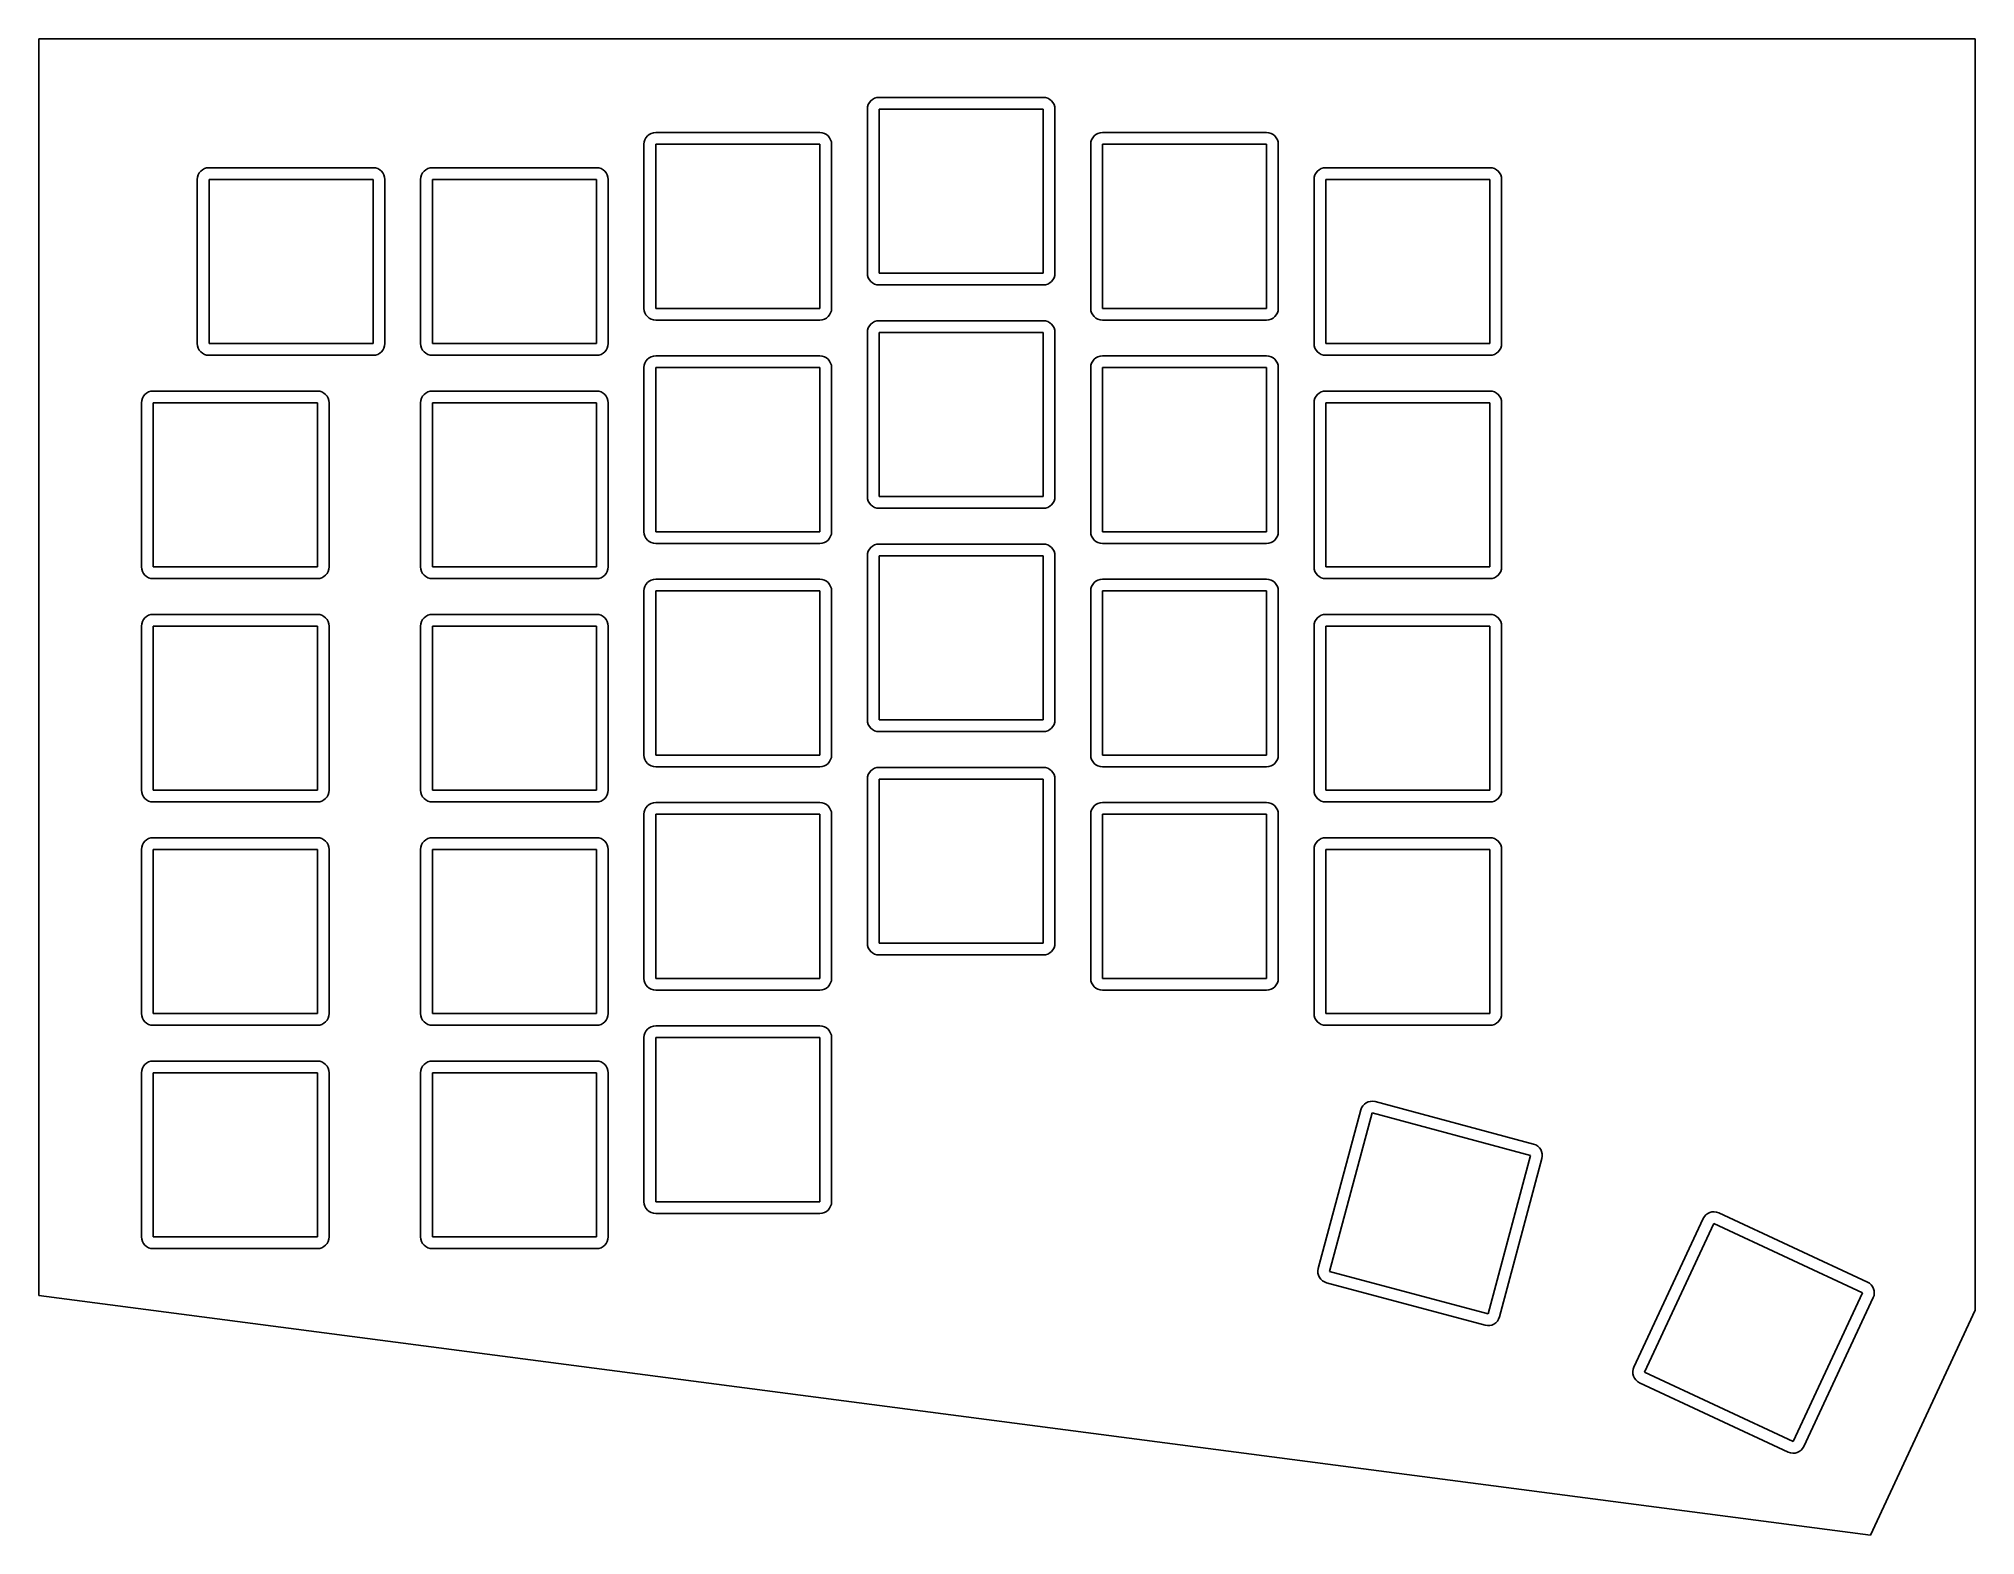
# Model space of a CAD drawing. Header units: millimetres. Extents: x -22 to 144, y -32 to 95.
import ezdxf

# ---------------------------------------------------------------- set-up
doc = ezdxf.new("R2010")
doc.units = ezdxf.units.MM

msp = doc.modelspace()

# ---------------------------------------------------------------- linework, layer by layer
for p, q in [((-21.52, -12), (-21.52, 95.2)), ((-21.52, 95.2), (143.65, 95.2)), ((143.65, 95.2), (143.65, -13.25)), ((49.15, 89.2), (49.15, 75.2)), ((64.15, 90.2), (50.15, 90.2)), ((64.15, 89.2), (50.15, 89.2)), ((50.15, 89.2), (50.15, 75.2)), ((64.15, 75.2), (64.15, 89.2)), ((65.15, 75.2), (65.15, 89.2)), ((30.1, 86.2), (30.1, 72.2)), ((45.1, 87.2), (31.1, 87.2)), ((45.1, 86.2), (31.1, 86.2)), ((31.1, 86.2), (31.1, 72.2)), ((45.1, 72.2), (45.1, 86.2)), ((46.1, 72.2), (46.1, 86.2)), ((68.2, 86.2), (68.2, 72.2)), ((83.2, 87.2), (69.2, 87.2)), ((83.2, 86.2), (69.2, 86.2)), ((69.2, 86.2), (69.2, 72.2)), ((83.2, 72.2), (83.2, 86.2)), ((84.2, 72.2), (84.2, 86.2)), ((-8, 83.2), (-8, 69.2)), ((7, 84.2), (-7, 84.2)), ((7, 83.2), (-7, 83.2)), ((-7, 83.2), (-7, 69.2)), ((7, 69.2), (7, 83.2)), ((8, 69.2), (8, 83.2)), ((11.05, 83.2), (11.05, 69.2)), ((26.05, 84.2), (12.05, 84.2)), ((26.05, 83.2), (12.05, 83.2)), ((12.05, 83.2), (12.05, 69.2)), ((26.05, 69.2), (26.05, 83.2)), ((27.05, 69.2), (27.05, 83.2)), ((87.25, 83.2), (87.25, 69.2)), ((102.25, 84.2), (88.25, 84.2)), ((102.25, 83.2), (88.25, 83.2)), ((88.25, 83.2), (88.25, 69.2)), ((102.25, 69.2), (102.25, 83.2)), ((103.25, 69.2), (103.25, 83.2)), ((50.15, 75.2), (64.15, 75.2)), ((50.15, 74.2), (64.15, 74.2)), ((31.1, 72.2), (45.1, 72.2)), ((31.1, 71.2), (45.1, 71.2)), ((64.15, 71.15), (50.15, 71.15)), ((69.2, 72.2), (83.2, 72.2)), ((69.2, 71.2), (83.2, 71.2)), ((49.15, 70.15), (49.15, 56.15)), ((64.15, 70.15), (50.15, 70.15)), ((50.15, 70.15), (50.15, 56.15)), ((64.15, 56.15), (64.15, 70.15)), ((65.15, 56.15), (65.15, 70.15)), ((-7, 69.2), (7, 69.2)), ((-7, 68.2), (7, 68.2)), ((12.05, 69.2), (26.05, 69.2)), ((12.05, 68.2), (26.05, 68.2)), ((45.1, 68.15), (31.1, 68.15)), ((83.2, 68.15), (69.2, 68.15)), ((88.25, 69.2), (102.25, 69.2)), ((88.25, 68.2), (102.25, 68.2)), ((30.1, 67.15), (30.1, 53.15)), ((45.1, 67.15), (31.1, 67.15)), ((31.1, 67.15), (31.1, 53.15)), ((45.1, 53.15), (45.1, 67.15)), ((46.1, 53.15), (46.1, 67.15)), ((68.2, 67.15), (68.2, 53.15)), ((83.2, 67.15), (69.2, 67.15)), ((69.2, 67.15), (69.2, 53.15)), ((83.2, 53.15), (83.2, 67.15)), ((84.2, 53.15), (84.2, 67.15)), ((2.24, 65.15), (-11.76, 65.15)), ((26.05, 65.15), (12.05, 65.15)), ((102.25, 65.15), (88.25, 65.15)), ((-12.76, 64.15), (-12.76, 50.15)), ((2.24, 64.15), (-11.76, 64.15)), ((-11.76, 64.15), (-11.76, 50.15)), ((2.24, 50.15), (2.24, 64.15)), ((3.24, 50.15), (3.24, 64.15)), ((11.05, 64.15), (11.05, 50.15)), ((26.05, 64.15), (12.05, 64.15)), ((12.05, 64.15), (12.05, 50.15)), ((26.05, 50.15), (26.05, 64.15)), ((27.05, 50.15), (27.05, 64.15)), ((87.25, 64.15), (87.25, 50.15)), ((102.25, 64.15), (88.25, 64.15)), ((88.25, 64.15), (88.25, 50.15)), ((102.25, 50.15), (102.25, 64.15)), ((103.25, 50.15), (103.25, 64.15)), ((50.15, 56.15), (64.15, 56.15)), ((50.15, 55.15), (64.15, 55.15)), ((31.1, 53.15), (45.1, 53.15)), ((69.2, 53.15), (83.2, 53.15)), ((31.1, 52.15), (45.1, 52.15)), ((64.15, 52.1), (50.15, 52.1)), ((69.2, 52.15), (83.2, 52.15)), ((-11.76, 50.15), (2.24, 50.15)), ((12.05, 50.15), (26.05, 50.15)), ((49.15, 51.1), (49.15, 37.1)), ((64.15, 51.1), (50.15, 51.1)), ((50.15, 51.1), (50.15, 37.1)), ((64.15, 37.1), (64.15, 51.1)), ((65.15, 37.1), (65.15, 51.1)), ((88.25, 50.15), (102.25, 50.15)), ((-11.76, 49.15), (2.24, 49.15)), ((12.05, 49.15), (26.05, 49.15)), ((30.1, 48.1), (30.1, 34.1)), ((45.1, 49.1), (31.1, 49.1)), ((45.1, 48.1), (31.1, 48.1)), ((31.1, 48.1), (31.1, 34.1)), ((45.1, 34.1), (45.1, 48.1)), ((46.1, 34.1), (46.1, 48.1)), ((68.2, 48.1), (68.2, 34.1)), ((83.2, 49.1), (69.2, 49.1)), ((83.2, 48.1), (69.2, 48.1)), ((69.2, 48.1), (69.2, 34.1)), ((83.2, 34.1), (83.2, 48.1)), ((84.2, 34.1), (84.2, 48.1)), ((88.25, 49.15), (102.25, 49.15)), ((-12.76, 45.1), (-12.76, 31.1)), ((2.24, 46.1), (-11.76, 46.1)), ((2.24, 45.1), (-11.76, 45.1)), ((-11.76, 45.1), (-11.76, 31.1)), ((2.24, 31.1), (2.24, 45.1)), ((3.24, 31.1), (3.24, 45.1)), ((11.05, 45.1), (11.05, 31.1)), ((26.05, 46.1), (12.05, 46.1)), ((26.05, 45.1), (12.05, 45.1)), ((12.05, 45.1), (12.05, 31.1)), ((26.05, 31.1), (26.05, 45.1)), ((27.05, 31.1), (27.05, 45.1)), ((87.25, 45.1), (87.25, 31.1)), ((102.25, 46.1), (88.25, 46.1)), ((102.25, 45.1), (88.25, 45.1)), ((88.25, 45.1), (88.25, 31.1)), ((102.25, 31.1), (102.25, 45.1)), ((103.25, 31.1), (103.25, 45.1)), ((50.15, 37.1), (64.15, 37.1)), ((50.15, 36.1), (64.15, 36.1)), ((31.1, 34.1), (45.1, 34.1)), ((31.1, 33.1), (45.1, 33.1)), ((64.15, 33.05), (50.15, 33.05)), ((69.2, 34.1), (83.2, 34.1)), ((69.2, 33.1), (83.2, 33.1)), ((49.15, 32.05), (49.15, 18.05)), ((64.15, 32.05), (50.15, 32.05)), ((50.15, 32.05), (50.15, 18.05)), ((64.15, 18.05), (64.15, 32.05)), ((65.15, 18.05), (65.15, 32.05)), ((-11.76, 31.1), (2.24, 31.1)), ((-11.76, 30.1), (2.24, 30.1)), ((12.05, 31.1), (26.05, 31.1)), ((12.05, 30.1), (26.05, 30.1)), ((45.1, 30.05), (31.1, 30.05)), ((83.2, 30.05), (69.2, 30.05)), ((88.25, 31.1), (102.25, 31.1)), ((88.25, 30.1), (102.25, 30.1)), ((30.1, 29.05), (30.1, 15.05)), ((45.1, 29.05), (31.1, 29.05)), ((31.1, 29.05), (31.1, 15.05)), ((45.1, 15.05), (45.1, 29.05)), ((46.1, 15.05), (46.1, 29.05)), ((68.2, 29.05), (68.2, 15.05)), ((83.2, 29.05), (69.2, 29.05)), ((69.2, 29.05), (69.2, 15.05)), ((83.2, 15.05), (83.2, 29.05)), ((84.2, 15.05), (84.2, 29.05)), ((2.24, 27.05), (-11.76, 27.05)), ((26.05, 27.05), (12.05, 27.05)), ((102.25, 27.05), (88.25, 27.05)), ((-12.76, 26.05), (-12.76, 12.05)), ((2.24, 26.05), (-11.76, 26.05)), ((-11.76, 26.05), (-11.76, 12.05)), ((2.24, 12.05), (2.24, 26.05)), ((3.24, 12.05), (3.24, 26.05)), ((11.05, 26.05), (11.05, 12.05)), ((26.05, 26.05), (12.05, 26.05)), ((12.05, 26.05), (12.05, 12.05)), ((26.05, 12.05), (26.05, 26.05)), ((27.05, 12.05), (27.05, 26.05)), ((87.25, 26.05), (87.25, 12.05)), ((102.25, 26.05), (88.25, 26.05)), ((88.25, 26.05), (88.25, 12.05)), ((102.25, 12.05), (102.25, 26.05)), ((103.25, 12.05), (103.25, 26.05)), ((50.15, 18.05), (64.15, 18.05)), ((50.15, 17.05), (64.15, 17.05)), ((31.1, 15.05), (45.1, 15.05)), ((69.2, 15.05), (83.2, 15.05)), ((31.1, 14.05), (45.1, 14.05)), ((69.2, 14.05), (83.2, 14.05)), ((-11.76, 12.05), (2.24, 12.05)), ((12.05, 12.05), (26.05, 12.05)), ((88.25, 12.05), (102.25, 12.05)), ((-11.76, 11.05), (2.24, 11.05)), ((12.05, 11.05), (26.05, 11.05)), ((30.1, 10), (30.1, -4)), ((45.1, 11), (31.1, 11)), ((45.1, 10), (31.1, 10)), ((31.1, 10), (31.1, -4)), ((45.1, -4), (45.1, 10)), ((46.1, -4), (46.1, 10)), ((88.25, 11.05), (102.25, 11.05)), ((-12.76, 7), (-12.76, -7)), ((2.24, 8), (-11.76, 8)), ((2.24, 7), (-11.76, 7)), ((-11.76, 7), (-11.76, -7)), ((2.24, -7), (2.24, 7)), ((3.24, -7), (3.24, 7)), ((11.05, 7), (11.05, -7)), ((26.05, 8), (12.05, 8)), ((26.05, 7), (12.05, 7)), ((12.05, 7), (12.05, -7)), ((26.05, -7), (26.05, 7)), ((27.05, -7), (27.05, 7)), ((91.23, 3.83), (87.61, -9.69)), ((92.2, 3.57), (88.58, -9.95)), ((105.72, -0.05), (92.2, 3.57)), ((105.98, 0.92), (92.46, 4.54)), ((102.1, -13.57), (105.72, -0.05)), ((103.07, -13.83), (106.69, -0.31)), ((31.1, -4), (45.1, -4)), ((134.46, -10.86), (121.77, -4.94)), ((31.1, -5), (45.1, -5)), ((120.44, -5.42), (114.53, -18.11)), ((121.35, -5.85), (115.43, -18.53)), ((134.04, -11.76), (121.35, -5.85)), ((-11.76, -7), (2.24, -7)), ((-11.76, -8), (2.24, -8)), ((12.05, -7), (26.05, -7)), ((12.05, -8), (26.05, -8)), ((88.32, -10.92), (101.84, -14.54)), ((88.58, -9.95), (102.1, -13.57)), ((134.7, -32.45), (-21.52, -12)), ((128.12, -24.45), (134.04, -11.76)), ((129.03, -24.87), (134.95, -12.18)), ((143.65, -13.25), (134.7, -32.45)), ((115.01, -19.44), (127.7, -25.36)), ((115.43, -18.53), (128.12, -24.45))]:
    msp.add_line(p, q)
for centre, start, end in [((50.15, 89.2), 90, 180), ((64.15, 89.2), 0, 90), ((31.1, 86.2), 90, 180), ((45.1, 86.2), 0, 90), ((69.2, 86.2), 90, 180), ((83.2, 86.2), 0, 90), ((-7, 83.2), 90, 180), ((7, 83.2), 0, 90), ((12.05, 83.2), 90, 180), ((26.05, 83.2), 0, 90), ((88.25, 83.2), 90, 180), ((102.25, 83.2), 0, 90), ((50.15, 75.2), 180, 270), ((64.15, 75.2), 270, 0), ((31.1, 72.2), 180, 270), ((45.1, 72.2), 270, 0), ((50.15, 70.15), 90, 180), ((64.15, 70.15), 0, 90), ((69.2, 72.2), 180, 270), ((83.2, 72.2), 270, 0), ((-7, 69.2), 180, 270), ((7, 69.2), 270, 0), ((12.05, 69.2), 180, 270), ((26.05, 69.2), 270, 0), ((31.1, 67.15), 90, 180), ((45.1, 67.15), 0, 90), ((69.2, 67.15), 90, 180), ((83.2, 67.15), 0, 90), ((88.25, 69.2), 180, 270), ((102.25, 69.2), 270, 0), ((-11.76, 64.15), 90, 180), ((2.24, 64.15), 0, 90), ((12.05, 64.15), 90, 180), ((26.05, 64.15), 0, 90), ((88.25, 64.15), 90, 180), ((102.25, 64.15), 0, 90), ((50.15, 56.15), 180, 270), ((64.15, 56.15), 270, 0), ((31.1, 53.15), 180, 270), ((45.1, 53.15), 270, 0), ((69.2, 53.15), 180, 270), ((83.2, 53.15), 270, 0), ((50.15, 51.1), 90, 180), ((64.15, 51.1), 0, 90), ((-11.76, 50.15), 180, 270), ((2.24, 50.15), 270, 0), ((12.05, 50.15), 180, 270), ((26.05, 50.15), 270, 0), ((88.25, 50.15), 180, 270), ((102.25, 50.15), 270, 0), ((31.1, 48.1), 90, 180), ((45.1, 48.1), 0, 90), ((69.2, 48.1), 90, 180), ((83.2, 48.1), 0, 90), ((-11.76, 45.1), 90, 180), ((2.24, 45.1), 0, 90), ((12.05, 45.1), 90, 180), ((26.05, 45.1), 0, 90), ((88.25, 45.1), 90, 180), ((102.25, 45.1), 0, 90), ((50.15, 37.1), 180, 270), ((64.15, 37.1), 270, 0), ((31.1, 34.1), 180, 270), ((45.1, 34.1), 270, 0), ((50.15, 32.05), 90, 180), ((64.15, 32.05), 0, 90), ((69.2, 34.1), 180, 270), ((83.2, 34.1), 270, 0), ((-11.76, 31.1), 180, 270), ((2.24, 31.1), 270, 0), ((12.05, 31.1), 180, 270), ((26.05, 31.1), 270, 0), ((31.1, 29.05), 90, 180), ((45.1, 29.05), 0, 90), ((69.2, 29.05), 90, 180), ((83.2, 29.05), 0, 90), ((88.25, 31.1), 180, 270), ((102.25, 31.1), 270, 0), ((-11.76, 26.05), 90, 180), ((2.24, 26.05), 0, 90), ((12.05, 26.05), 90, 180), ((26.05, 26.05), 0, 90), ((88.25, 26.05), 90, 180), ((102.25, 26.05), 0, 90), ((50.15, 18.05), 180, 270), ((64.15, 18.05), 270, 0), ((31.1, 15.05), 180, 270), ((45.1, 15.05), 270, 0), ((69.2, 15.05), 180, 270), ((83.2, 15.05), 270, 0), ((-11.76, 12.05), 180, 270), ((2.24, 12.05), 270, 0), ((12.05, 12.05), 180, 270), ((26.05, 12.05), 270, 0), ((88.25, 12.05), 180, 270), ((102.25, 12.05), 270, 0), ((31.1, 10), 90, 180), ((45.1, 10), 0, 90), ((-11.76, 7), 90, 180), ((2.24, 7), 0, 90), ((12.05, 7), 90, 180), ((26.05, 7), 0, 90), ((92.2, 3.57), 75, 165), ((105.72, -0.05), 345, 75), ((31.1, -4), 180, 270), ((45.1, -4), 270, 0), ((121.35, -5.85), 65, 155), ((-11.76, -7), 180, 270), ((2.24, -7), 270, 0), ((12.05, -7), 180, 270), ((26.05, -7), 270, 0), ((88.58, -9.95), 165, 255), ((134.04, -11.76), 335, 65), ((102.1, -13.57), 255, 345), ((115.43, -18.53), 155, 245), ((128.12, -24.45), 245, 335)]:
    msp.add_arc(centre, 1, start, end)

doc.saveas('drawing.dxf')
